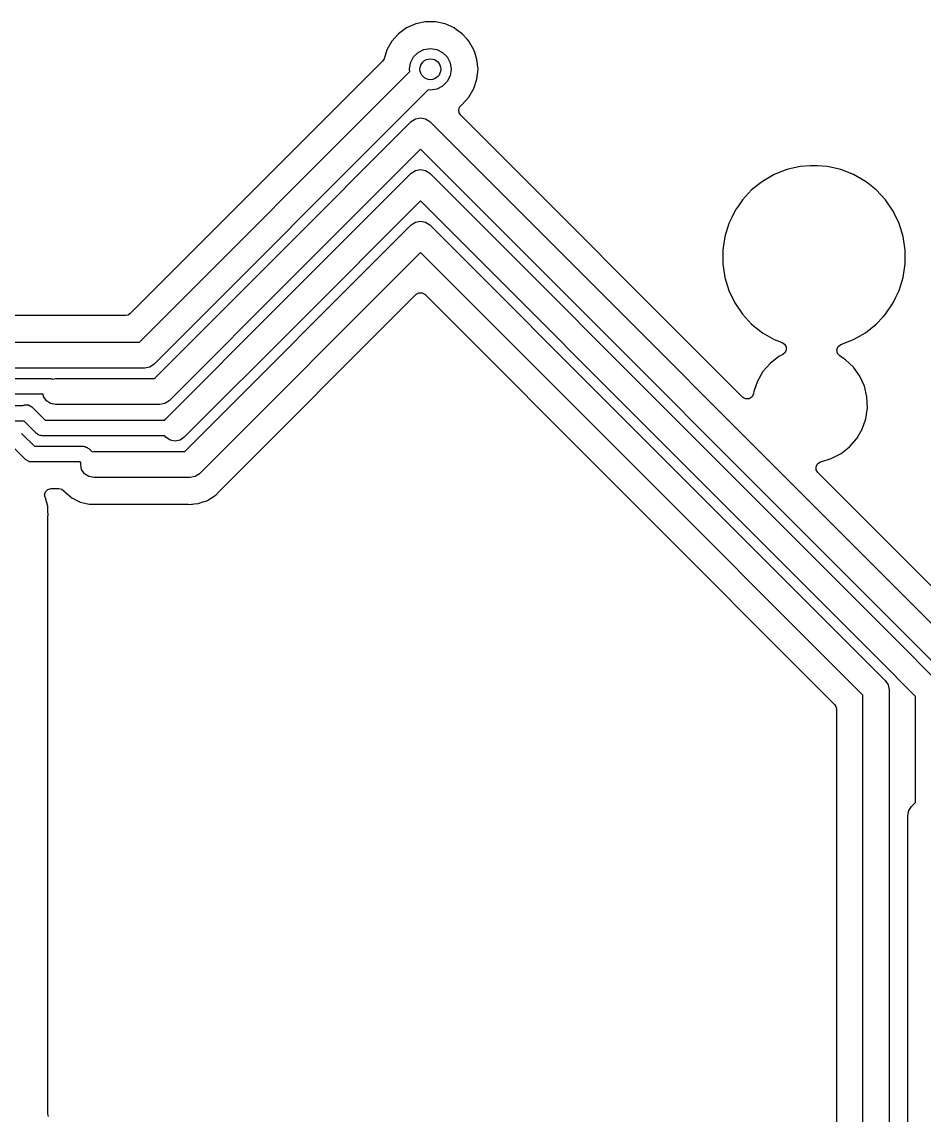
# Model space of a CAD drawing. Extents: x 15 to 269, y -160 to -43.
# Drawn here: x 155.63 to 172.94, y -116.76 to -95.8 of the extents above; entities that cross this region are included whole.
import ezdxf

# ---------------------------------------------------------------- set-up
doc = ezdxf.new("R2010")
doc.units = 0
doc.layers.add('BLACK', color=7, linetype='CONTINUOUS')

msp = doc.modelspace()

# ---------------------------------------------------------------- linework, layer by layer
at = {"layer": 'BLACK', "linetype": 'CONTINUOUS'}
for p, q in [((163.013, -95.9189), (162.859, -96.0311)), ((163.188, -95.8412), (163.013, -95.9189)), ((163.375, -95.8015), (163.188, -95.8412)), ((163.565, -95.8015), (163.375, -95.8015)), ((163.375, -95.8015), (163.375, -95.8015)), ((163.752, -95.8412), (163.565, -95.8015)), ((163.565, -95.8015), (163.565, -95.8015)), ((163.927, -95.9189), (163.752, -95.8412)), ((163.972, -95.9516), (163.927, -95.9189)), ((164.081, -96.0311), (163.972, -95.9516)), ((162.731, -96.1731), (162.635, -96.3384)), ((162.859, -96.0311), (162.731, -96.1731)), ((164.173, -96.1329), (164.081, -96.0311)), ((164.209, -96.1731), (164.173, -96.1329)), ((164.305, -96.3384), (164.209, -96.1731)), ((162.635, -96.3384), (162.58, -96.5077)), ((163.146, -96.4749), (163.235, -96.3864)), ((163.235, -96.3864), (163.346, -96.3296)), ((163.346, -96.3296), (163.47, -96.31)), ((163.47, -96.31), (163.594, -96.3296)), ((163.594, -96.3296), (163.705, -96.3864)), ((163.705, -96.3864), (163.794, -96.4749)), ((164.328, -96.41), (164.305, -96.3384)), ((164.364, -96.5201), (164.328, -96.41)), ((162.55, -96.5571), (157.712, -101.395)), ((162.58, -96.5077), (162.55, -96.5571)), ((163.07, -96.71), (163.09, -96.5864)), ((163.09, -96.5864), (163.146, -96.4749)), ((163.794, -96.4749), (163.85, -96.5864)), ((163.85, -96.5864), (163.87, -96.71)), ((164.384, -96.71), (164.364, -96.5201)), ((157.886, -101.94), (163.076, -96.7501)), ((163.076, -96.7501), (163.07, -96.71)), ((163.85, -96.8336), (163.794, -96.9451)), ((163.87, -96.71), (163.85, -96.8336)), ((164.364, -96.8999), (164.384, -96.71)), ((163.705, -97.0336), (163.594, -97.0904)), ((163.794, -96.9451), (163.705, -97.0336)), ((164.305, -97.0816), (164.364, -96.8999)), ((163.43, -97.1036), (158.167, -102.367)), ((163.47, -97.11), (163.43, -97.1036)), ((163.594, -97.0904), (163.47, -97.11)), ((164.081, -97.3889), (164.209, -97.2469)), ((164.209, -97.2469), (164.305, -97.0816)), ((164.015, -97.4908), (164.03, -97.4399)), ((164.03, -97.4399), (164.066, -97.4002)), ((164.066, -97.4002), (164.081, -97.3889)), ((163.103, -97.7132), (163.184, -97.659)), ((163.184, -97.659), (163.28, -97.64)), ((163.28, -97.64), (163.376, -97.659)), ((163.376, -97.659), (163.457, -97.7132)), ((164.022, -97.5434), (164.015, -97.4908)), ((164.051, -97.5882), (164.022, -97.5434)), ((169.46, -102.997), (164.051, -97.5882)), ((160.568, -100.248), (163.103, -97.7132)), ((163.103, -97.7132), (163.103, -97.7132)), ((163.457, -97.7132), (173.907, -108.163)), ((163.28, -98.2435), (160.922, -100.602)), ((173.48, -108.444), (163.28, -98.2435)), ((160.583, -101.223), (163.103, -98.7032)), ((163.103, -98.7031), (163.184, -98.649)), ((163.103, -98.7032), (163.103, -98.7031)), ((163.184, -98.649), (163.28, -98.6299)), ((163.184, -98.649), (163.184, -98.649)), ((163.28, -98.6299), (163.376, -98.649)), ((163.376, -98.649), (163.376, -98.649)), ((163.376, -98.649), (163.457, -98.7031)), ((163.457, -98.7031), (169.172, -104.418)), ((170.067, -98.7289), (169.84, -98.8601)), ((170.311, -98.6331), (170.067, -98.7289)), ((170.567, -98.5747), (170.311, -98.6331)), ((170.763, -98.56), (170.567, -98.5747)), ((170.894, -98.56), (170.763, -98.56)), ((170.763, -98.56), (170.763, -98.56)), ((171.09, -98.5747), (170.894, -98.56)), ((170.894, -98.56), (170.894, -98.56)), ((171.346, -98.6331), (171.09, -98.5747)), ((171.59, -98.7289), (171.346, -98.6331)), ((171.817, -98.8601), (171.59, -98.7289)), ((169.84, -98.8601), (169.634, -99.0237)), ((171.864, -98.897), (171.817, -98.8601)), ((172.022, -99.0237), (171.864, -98.897)), ((169.634, -99.0237), (169.456, -99.216)), ((172.201, -99.216), (172.022, -99.0237)), ((172.022, -99.0237), (172.022, -99.0237)), ((172.022, -99.0237), (172.022, -99.0237)), ((163.28, -99.2335), (160.937, -101.577)), ((168.818, -104.772), (163.28, -99.2335)), ((169.38, -99.328), (169.325, -99.4087)), ((169.456, -99.216), (169.38, -99.328)), ((172.349, -99.4328), (172.201, -99.216)), ((172.201, -99.216), (172.201, -99.216)), ((172.201, -99.216), (172.201, -99.216)), ((169.252, -99.5501), (169.194, -99.6692)), ((169.308, -99.4328), (169.252, -99.5501)), ((169.325, -99.4087), (169.308, -99.4328)), ((172.462, -99.6692), (172.349, -99.4328)), ((158.756, -104.04), (163.103, -99.6931)), ((163.103, -99.6931), (163.184, -99.6389)), ((163.184, -99.6389), (163.28, -99.6199)), ((163.28, -99.6199), (163.376, -99.6389)), ((163.376, -99.6389), (163.457, -99.6931)), ((163.457, -99.6931), (167.362, -103.598)), ((169.194, -99.6692), (169.117, -99.9199)), ((172.54, -99.9199), (172.462, -99.6692)), ((169.117, -99.9199), (169.078, -100.179)), ((172.579, -100.179), (172.54, -99.9199)), ((169.078, -100.179), (169.078, -100.442)), ((172.579, -100.442), (172.579, -100.179)), ((158.176, -102.64), (160.568, -100.248)), ((163.28, -100.223), (159.037, -104.467)), ((160.568, -100.248), (160.568, -100.248)), ((167.008, -103.952), (163.28, -100.223)), ((160.922, -100.602), (158.457, -103.067)), ((160.922, -100.602), (160.922, -100.602)), ((169.078, -100.442), (169.117, -100.701)), ((172.54, -100.701), (172.579, -100.442)), ((169.117, -100.701), (169.194, -100.952)), ((172.462, -100.952), (172.54, -100.701)), ((159.405, -104.817), (163.192, -101.03)), ((163.192, -101.03), (163.248, -100.998)), ((163.248, -100.998), (163.312, -100.998)), ((163.312, -100.998), (163.368, -101.03)), ((163.368, -101.03), (171.225, -108.888)), ((169.194, -100.952), (169.308, -101.188)), ((172.402, -101.078), (172.462, -100.952)), ((158.393, -103.413), (160.583, -101.223)), ((169.308, -101.188), (169.432, -101.37)), ((172.201, -101.405), (172.349, -101.188)), ((172.349, -101.188), (172.402, -101.078)), ((157.624, -101.431), (144.963, -101.431)), ((157.672, -101.422), (157.624, -101.431)), ((157.712, -101.395), (157.672, -101.422)), ((169.432, -101.37), (169.456, -101.405)), ((169.456, -101.405), (169.634, -101.597)), ((172.022, -101.597), (172.155, -101.454)), ((172.155, -101.454), (172.201, -101.405)), ((172.201, -101.405), (172.201, -101.405)), ((172.201, -101.405), (172.201, -101.405)), ((160.937, -101.577), (158.747, -103.767)), ((160.937, -101.577), (160.937, -101.577)), ((169.634, -101.597), (169.634, -101.597)), ((169.634, -101.597), (169.84, -101.761)), ((171.817, -101.761), (172.022, -101.597)), ((169.84, -101.761), (170.067, -101.892)), ((171.59, -101.892), (171.817, -101.761)), ((144.33, -101.94), (157.886, -101.94)), ((170.067, -101.892), (170.22, -101.952)), ((170.22, -101.952), (170.266, -101.984)), ((170.266, -101.984), (170.294, -102.033)), ((170.294, -102.033), (170.297, -102.09)), ((171.267, -102.091), (171.292, -102.029)), ((171.292, -102.029), (171.345, -101.988)), ((171.345, -101.988), (171.346, -101.988)), ((171.346, -101.988), (171.59, -101.892)), ((171.346, -101.988), (171.346, -101.988)), ((170.153, -102.218), (169.987, -102.349)), ((170.232, -102.178), (170.153, -102.218)), ((170.274, -102.141), (170.232, -102.178)), ((170.297, -102.09), (170.274, -102.141)), ((171.279, -102.158), (171.267, -102.091)), ((171.323, -102.208), (171.279, -102.158)), ((171.398, -102.256), (171.323, -102.208)), ((171.435, -102.28), (171.398, -102.256)), ((171.587, -102.425), (171.435, -102.28)), ((157.99, -102.44), (144.08, -102.44)), ((158.086, -102.421), (157.99, -102.44)), ((158.167, -102.367), (158.086, -102.421)), ((169.987, -102.349), (169.85, -102.507)), ((171.709, -102.596), (171.587, -102.425)), ((171.587, -102.425), (171.587, -102.425)), ((141.469, -102.64), (156.18, -102.64)), ((156.18, -102.64), (156.199, -102.645)), ((156.199, -102.645), (156.219, -102.645)), ((156.219, -102.645), (156.228, -102.65)), ((156.228, -102.65), (156.28, -102.64)), ((156.28, -102.64), (158.176, -102.64)), ((169.744, -102.69), (169.676, -102.888)), ((169.85, -102.507), (169.744, -102.69)), ((171.796, -102.787), (171.709, -102.596)), ((171.709, -102.596), (171.709, -102.596)), ((171.709, -102.596), (171.709, -102.596)), ((169.676, -102.888), (169.67, -102.927)), ((171.846, -102.992), (171.796, -102.787)), ((156.04, -102.94), (141.604, -102.94)), ((156.049, -102.986), (156.04, -102.94)), ((156.103, -103.067), (156.049, -102.986)), ((156.184, -103.121), (156.103, -103.067)), ((156.28, -103.14), (156.184, -103.121)), ((158.376, -103.121), (158.28, -103.14)), ((158.457, -103.067), (158.376, -103.121)), ((169.519, -103.03), (169.46, -102.997)), ((169.587, -103.027), (169.519, -103.03)), ((169.643, -102.989), (169.587, -103.027)), ((169.67, -102.927), (169.643, -102.989)), ((171.856, -103.202), (171.846, -102.992)), ((148.275, -103.16), (155.655, -103.16)), ((155.655, -103.16), (155.681, -103.145)), ((155.681, -103.145), (155.759, -103.145)), ((155.759, -103.145), (155.826, -103.184)), ((155.826, -103.184), (156.082, -103.44)), ((158.28, -103.14), (156.28, -103.14)), ((171.826, -103.41), (171.856, -103.202)), ((155.678, -103.46), (148.22, -103.46)), ((155.914, -103.696), (155.678, -103.46)), ((156.082, -103.44), (158.375, -103.44)), ((158.375, -103.44), (158.393, -103.413)), ((171.757, -103.609), (171.826, -103.41)), ((155.622, -103.694), (155.639, -103.704)), ((155.639, -103.704), (155.875, -103.94)), ((155.931, -103.706), (155.914, -103.696)), ((155.945, -103.72), (155.931, -103.706)), ((155.964, -103.725), (155.945, -103.72)), ((155.981, -103.735), (155.964, -103.725)), ((156.001, -103.735), (155.981, -103.735)), ((156.02, -103.74), (156.001, -103.735)), ((158.375, -103.74), (156.02, -103.74)), ((158.393, -103.767), (158.375, -103.74)), ((167.362, -103.598), (172.187, -108.423)), ((171.652, -103.791), (171.757, -103.609)), ((155.707, -104.196), (155.471, -103.96)), ((155.875, -103.94), (156.81, -103.94)), ((156.81, -103.94), (156.829, -103.945)), ((156.829, -103.945), (156.849, -103.945)), ((156.849, -103.945), (156.866, -103.955)), ((156.866, -103.955), (156.885, -103.96)), ((156.885, -103.96), (156.899, -103.974)), ((158.474, -103.821), (158.393, -103.767)), ((158.57, -103.84), (158.474, -103.821)), ((158.666, -103.821), (158.57, -103.84)), ((158.747, -103.767), (158.666, -103.821)), ((171.77, -108.713), (167.008, -103.952)), ((167.008, -103.952), (167.008, -103.952)), ((171.349, -104.08), (171.514, -103.95)), ((171.514, -103.95), (171.652, -103.791)), ((156.899, -103.974), (156.916, -103.984)), ((156.916, -103.984), (156.978, -104.046)), ((156.978, -104.046), (157.01, -104.04)), ((157.01, -104.04), (158.756, -104.04)), ((170.96, -104.236), (171.162, -104.176)), ((171.162, -104.176), (171.349, -104.08)), ((155.724, -104.206), (155.707, -104.196)), ((155.738, -104.22), (155.724, -104.206)), ((155.757, -104.225), (155.738, -104.22)), ((155.774, -104.235), (155.757, -104.225)), ((155.794, -104.235), (155.774, -104.235)), ((155.813, -104.24), (155.794, -104.235)), ((156.748, -104.24), (155.813, -104.24)), ((156.766, -104.258), (156.748, -104.24)), ((156.76, -104.29), (156.766, -104.258)), ((156.779, -104.386), (156.76, -104.29)), ((156.833, -104.467), (156.779, -104.386)), ((170.873, -104.325), (170.904, -104.269)), ((170.874, -104.388), (170.873, -104.325)), ((170.906, -104.443), (170.874, -104.388)), ((170.904, -104.269), (170.958, -104.236)), ((170.958, -104.236), (170.96, -104.236)), ((170.96, -104.236), (170.96, -104.236)), ((156.914, -104.521), (156.833, -104.467)), ((157.01, -104.54), (156.914, -104.521)), ((158.86, -104.54), (157.01, -104.54)), ((158.956, -104.521), (158.86, -104.54)), ((159.037, -104.467), (158.956, -104.521)), ((169.172, -104.418), (172.392, -107.638)), ((174.257, -107.795), (170.906, -104.443)), ((156.085, -104.811), (156.131, -104.765)), ((156.131, -104.765), (156.193, -104.748)), ((156.193, -104.748), (156.343, -104.748)), ((156.343, -104.748), (156.399, -104.762)), ((156.399, -104.762), (156.443, -104.798)), ((156.443, -104.798), (156.455, -104.814)), ((172.038, -107.992), (168.818, -104.772)), ((168.818, -104.772), (168.818, -104.772)), ((156.069, -104.873), (156.085, -104.811)), ((156.08, -104.915), (156.069, -104.873)), ((156.083, -104.93), (156.079, -104.915)), ((156.079, -104.915), (156.08, -104.915)), ((156.096, -104.975), (156.083, -104.93)), ((156.083, -104.93), (156.083, -104.93)), ((156.1, -104.986), (156.096, -104.975)), ((156.117, -105.029), (156.1, -104.986)), ((156.455, -104.814), (156.59, -104.928)), ((156.59, -104.928), (156.59, -104.928)), ((156.59, -104.928), (156.59, -104.928)), ((156.59, -104.928), (156.749, -105.008)), ((156.749, -105.008), (156.921, -105.048)), ((159.036, -105.033), (159.107, -105.007)), ((159.107, -105.007), (159.111, -105.006)), ((159.111, -105.006), (159.183, -104.982)), ((159.183, -104.982), (159.183, -104.982)), ((159.183, -104.982), (159.184, -104.982)), ((159.184, -104.982), (159.202, -104.973)), ((159.202, -104.973), (159.203, -104.972)), ((159.203, -104.972), (159.266, -104.931)), ((159.266, -104.931), (159.269, -104.929)), ((159.269, -104.929), (159.27, -104.928)), ((159.27, -104.928), (159.333, -104.889)), ((159.333, -104.889), (159.334, -104.889)), ((159.334, -104.888), (159.35, -104.876)), ((159.334, -104.889), (159.334, -104.888)), ((159.35, -104.876), (159.351, -104.875)), ((159.351, -104.875), (159.403, -104.82)), ((159.351, -104.875), (159.351, -104.875)), ((159.403, -104.82), (159.405, -104.817)), ((156.12, -105.05), (156.117, -105.029)), ((156.124, -105.069), (156.12, -105.05)), ((156.13, -105.09), (156.124, -105.069)), ((156.131, -105.136), (156.13, -105.09)), ((156.132, -105.148), (156.131, -105.136)), ((156.132, -105.153), (156.132, -105.148)), ((156.132, -105.182), (156.132, -105.153)), ((156.132, -105.153), (156.132, -105.153)), ((156.133, -105.186), (156.132, -105.182)), ((156.135, -105.251), (156.133, -105.186)), ((156.921, -105.048), (158.796, -105.048)), ((158.796, -105.048), (158.814, -105.05)), ((158.814, -105.05), (158.817, -105.05)), ((158.817, -105.05), (158.838, -105.053)), ((158.838, -105.053), (158.888, -105.049)), ((158.888, -105.049), (158.898, -105.048)), ((158.898, -105.048), (158.904, -105.048)), ((158.904, -105.048), (158.935, -105.045)), ((158.904, -105.048), (158.904, -105.048)), ((158.935, -105.045), (158.939, -105.044)), ((158.939, -105.044), (159.014, -105.038)), ((159.014, -105.038), (159.014, -105.038)), ((159.014, -105.038), (159.015, -105.038)), ((159.015, -105.038), (159.035, -105.033)), ((159.035, -105.033), (159.036, -105.033)), ((159.036, -105.033), (159.036, -105.033)), ((156.132, -105.28), (156.135, -105.259)), ((156.132, -116.74), (156.132, -105.28)), ((156.135, -105.259), (156.135, -105.251)), ((172.392, -107.638), (172.392, -107.638)), ((172.392, -107.638), (173.207, -108.453)), ((172.78, -108.734), (172.038, -107.992)), ((172.038, -107.992), (172.038, -107.992)), ((172.187, -108.423), (172.187, -108.423)), ((172.187, -108.423), (172.197, -108.433)), ((172.197, -108.433), (172.197, -108.433)), ((172.197, -108.433), (172.251, -108.514)), ((172.251, -108.514), (172.27, -108.61)), ((171.77, -112.82), (171.77, -108.713)), ((172.27, -108.61), (172.27, -112.82)), ((172.78, -110.766), (172.78, -108.734)), ((171.225, -108.888), (171.252, -108.928)), ((171.252, -108.928), (171.261, -108.975)), ((171.261, -108.975), (171.261, -118.166)), ((172.649, -110.924), (172.703, -110.843)), ((172.703, -110.843), (172.78, -110.766)), ((172.703, -110.843), (172.703, -110.843)), ((172.63, -111.02), (172.649, -110.924)), ((172.63, -118.1), (172.63, -111.02)), ((171.77, -118.23), (171.77, -112.82)), ((172.27, -112.82), (172.27, -118.126)), ((156.142, -116.787), (156.132, -116.74))]:
    msp.add_line(p, q, dxfattribs=at)
at = {"layer": 'BLACK'}
msp.add_circle((163.47, -96.71), 0.2, dxfattribs=at)

doc.saveas('drawing.dxf')
